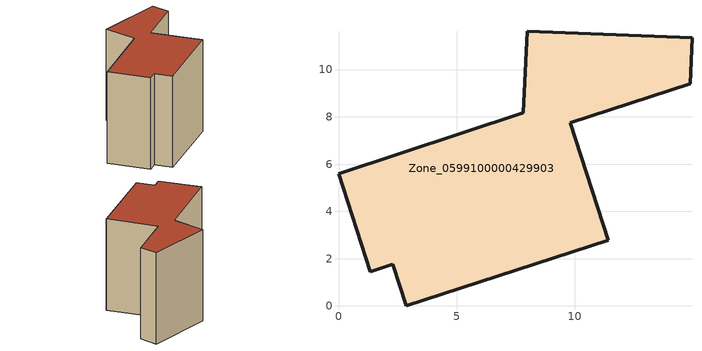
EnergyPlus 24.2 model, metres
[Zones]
Zone_0599100000429903
 floor ground (C_G): 2.3,1.76 1.35,1.45 0,5.59 7.82,8.18 7.98,11.63 14.95,11.34 14.88,9.41 9.8,7.75 11.42,2.79 2.88,0 z2.6
 wall outside (C_F): 7.82,8.18 0,5.59 1.35,1.45 2.3,1.76 2.88,0 11.42,2.79 9.8,7.75 14.88,9.41 14.95,11.34 7.98,11.63 7.82,8.18 z2.6:12.01
 roof outside (C_R): 11.42,2.79 9.8,7.75 14.88,9.41 14.95,11.34 7.98,11.63 7.82,8.18 0,5.59 1.35,1.45 2.3,1.76 2.88,0 z12.01
[BUILDING]
Pand.0599100000429903: North Axis=0; Terrain=City; Loads Convergence Tolerance Value=0.04; Temperature Convergence Tolerance Value=0.4; Solar Distribution=FullExterior; Maximum Number of Warmup Days=25; Minimum Number of Warmup Days=1
[Site:Location]
Rotterdam.The.Hague.AP_ZH_NLD Design_Conditions: Latitude=51.96; Longitude=4.45; Time Zone=1; Elevation=-4.5
[SITE:GROUNDTEMPERATURE:BUILDINGSURFACE]
18, 18, 18, 18, 18, 18, 18, 18, 18, 18, 18, 18
[MATERIAL] Thermal Absorptance=0.9; Solar Absorptance=0.7; Visible Absorptance=0.7
Name | Roughness | Thickness | Conductivity | Density | Specific Heat
G.TC.2006-2014 | MediumSmooth | 0.15 | 0.06 | 540 | 1210
F.TC.2006-2014 | Rough | 0.3 | 0.12 | 1920 | 840
R.TC.2006-2014 | MediumRough | 0.2 | 0.08 | 1500 | 1000
[CONSTRUCTION]
C_G: G.TC.2006-2014
C_F: F.TC.2006-2014
C_R: R.TC.2006-2014
[ZONE]
Zone_0599100000429903: Type=1; Multiplier=1; Ceiling Height=Autocalculate; Volume=Autocalculate; Floor Area=autocalculate; Part of Total Floor Area=Yes
[ZONEINFILTRATION:DESIGNFLOWRATE]
Infil_Zone_0599100000429903: Zone or ZoneList or Space or SpaceList=Zone_0599100000429903; Schedule=AlwaysOn; Design Flow Rate Calculation Method=Flow/Area; Flow Rate per Floor Area=0.0015; Constant Term Coefficient=1; Temperature Term Coefficient=0; Velocity Term Coefficient=0; Velocity Squared Term Coefficient=0
[HVACTEMPLATE:ZONE:IDEALLOADSAIRSYSTEM]
Zone_0599100000429903: Maximum Heating Supply Air Temperature=50; Minimum Cooling Supply Air Temperature=13; Maximum Heating Supply Air Humidity Ratio=0.0156; Minimum Cooling Supply Air Humidity Ratio=0.0077; Heating Limit=NoLimit; Cooling Limit=NoLimit; Dehumidification Control Type=ConstantSensibleHeatRatio; Cooling Sensible Heat Ratio=0.7; Dehumidification Setpoint=60; Humidification Control Type=None; Humidification Setpoint=30; Outdoor Air Method=None; Outdoor Air Flow Rate per Person=0.00944; Outdoor Air Flow Rate per Zone Floor Area=0; Outdoor Air Flow Rate per Zone=0; Demand Controlled Ventilation Type=None; Outdoor Air Economizer Type=NoEconomizer; Heat Recovery Type=None; Sensible Heat Recovery Effectiveness=0.7; Latent Heat Recovery Effectiveness=0.65
[ZONECONTROL:THERMOSTAT]
ThermostatControl_Zone_0599100000429903: Zone or ZoneList=Zone_0599100000429903; Control Type Schedule=DualSetpointControlType; Control 1=Thermostat_Zone_0599100000429903; Temperature Difference Between Cutout And Setpoint=0
[THERMOSTATSETPOINT:DUALSETPOINT]
Thermostat_Zone_0599100000429903: Heating Setpoint Temperature Schedule=HeatingSetpoint_Zone_0599100000429903; Cooling Setpoint Temperature Schedule=CoolingSetpoint_Zone_0599100000429903
[SCHEDULE:COMPACT]
HeatingSetpoint_Zone_0599100000429903: Through: 12/31, For: AllDays, Until: 24:00, 21
CoolingSetpoint_Zone_0599100000429903: Through: 12/31, For: AllDays, Until: 24:00, 24
DualSetpointControlType: Through: 12/31, For: AllDays, Until: 24:00, 4
AlwaysOn: Through: 12/31, For: AllDays, Until: 24:00, 1
